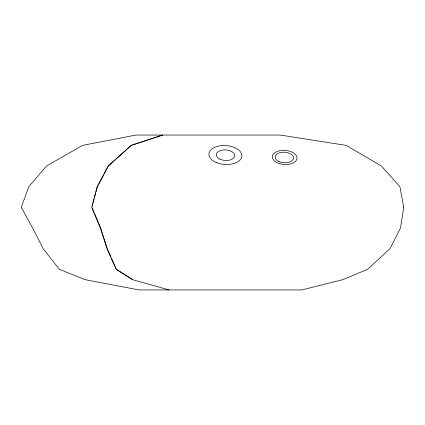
<?xml version="1.0" encoding="UTF-8"?>
<svg xmlns="http://www.w3.org/2000/svg" width="425" height="425" viewBox="0 0 425 425"><rect width="100%" height="100%" fill="white"/><g stroke="black" fill="none" stroke-linecap="round" stroke-linejoin="round"><path stroke-width="0.64" d="M92.283 206.088L92.783 204.207M93.112 202.959L94.106 199.203M94.44 197.949L95.763 192.945M96.093 191.691L97.421 186.687M97.723 186.113L103.498 175.212M104.104 174.064L108.359 166.032L115.196 159.88M116.174 159.003L131.314 145.382L162.648 135.054M162.552 135.054L131.139 145.382L108.131 166.032L97.166 186.687L91.694 207.336L100.374 227.991L107.02 248.641L116.152 269.291L132.435 279.618L169.155 289.946M132.605 279.618L116.36 269.291L111.276 257.752M107.525 249.247L110.739 256.535M92.209 207.942L94.249 212.803M94.759 214.019L100.624 227.991L107.259 248.641M403.75 207.336L400.52 227.991L390.017 248.641L367.657 269.291L342.996 279.618L301.702 289.946L139.102 289.946L84.899 279.618L59.373 269.291L43.138 248.641L32.619 227.991L21.25 207.336L28.826 186.687L46.453 166.032L82.588 145.382L135.968 135.054L280.298 135.054L346.2 145.382L381.368 166.032L399.925 186.687L403.75 207.336M216.58 162.648A16.554 9.456 3.8 0 0 241.899 156.118A16.554 9.456 3.8 0 0 217.658 146.312A16.554 9.456 3.8 0 0 216.58 162.648M219.953 159.173A9.254 5.286 3.8 0 0 234.669 156.225A9.254 5.286 3.8 0 0 221.866 150.158A9.254 5.286 3.8 0 0 219.953 159.173M275.953 162.053A12.367 7.066 3.8 0 0 296.613 159.805A12.367 7.066 3.8 0 0 281.488 150.466A12.367 7.066 3.8 0 0 275.953 162.053M278.811 161.479A9.254 5.286 3.8 0 0 293.526 158.536A9.254 5.286 3.8 0 0 280.723 152.463A9.254 5.286 3.8 0 0 278.811 161.479"/></g></svg>
